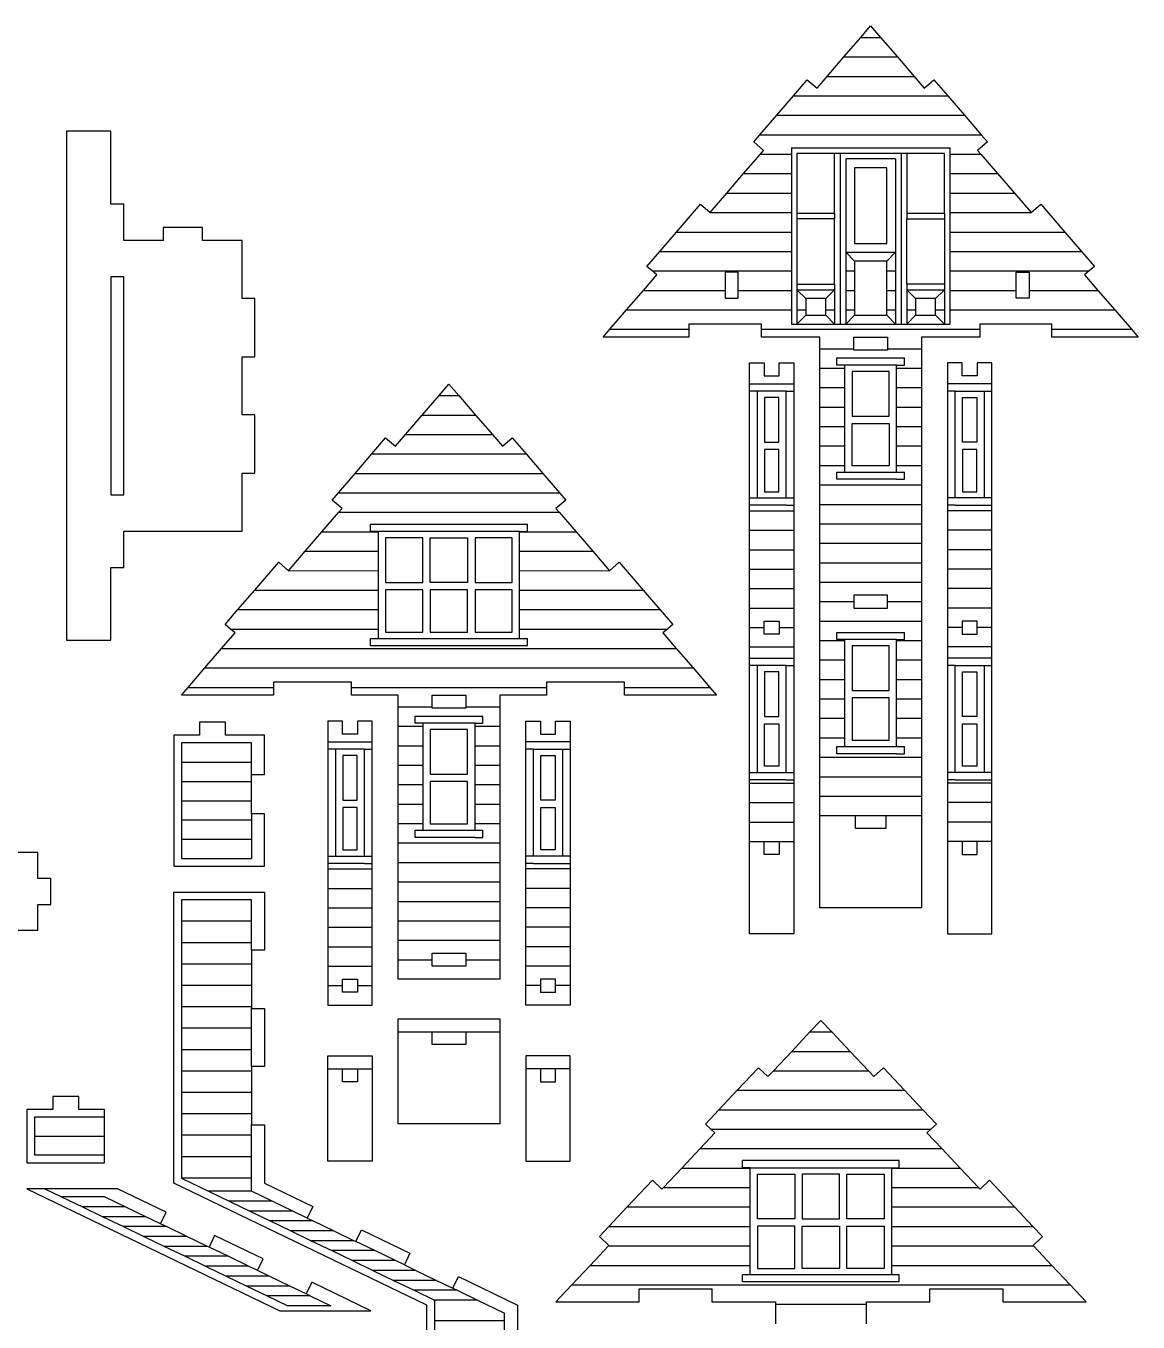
# Model space of a CAD drawing. Extents: x -737 to 847, y -331 to 352.
# Drawn here: x -224.2 to 33.1, y 27.4 to 327.2 of the extents above; entities that cross this region are included whole.
import ezdxf

# ---------------------------------------------------------------- set-up
doc = ezdxf.new("R2010")
doc.units = 0
doc.header["$MEASUREMENT"] = 0
doc.layers.add('CUT', color=7, linetype='CONTINUOUS')
doc.layers.add('ENGRAVE', color=1, linetype='CONTINUOUS')

msp = doc.modelspace()

# ---------------------------------------------------------------- linework, layer by layer
at = {"layer": 'CUT'}
for points in [[(-40.55, 123.17), (-40.55, 144.53), (-40.55, 149.03), (-40.55, 153.53), (-40.55, 158.03), (-40.55, 162.53), (-40.55, 167.03), (-40.55, 171.53), (-40.55, 176.03), (-40.55, 180.53), (-40.55, 185.03), (-40.55, 189.53), (-40.55, 194.03), (-40.55, 198.53), (-40.55, 203.03), (-40.55, 207.53), (-40.55, 212.03), (-40.55, 216.53), (-40.55, 221.03), (-40.55, 225.53), (-40.55, 230.03), (-40.55, 234.53), (-40.55, 239.03), (-40.55, 243.53), (-40.55, 248.03), (-40.55, 252.53), (-40.55, 255.23), (-54.03, 255.23), (-54.03, 257.03), (-54.03, 258.23), (-70.85, 258.23), (-70.85, 257.03), (-70.85, 255.23), (-90.67, 255.23), (-89.13, 257.03), (-85.26, 261.53), (-81.39, 266.03), (-78.3, 269.63), (-79.34, 270.53), (-80.57, 271.58), (-77.61, 275.03), (-73.74, 279.53), (-68.2, 285.98), (-65.92, 284.02), (-62.05, 288.53), (-58.18, 293.03), (-54.31, 297.53), (-53.55, 298.42), (-55.82, 300.37), (-54.4, 302.03), (-50.53, 306.53), (-46.66, 311.03), (-43.45, 314.77), (-41.17, 312.81), (-38.84, 315.53), (-34.97, 320.03), (-31.1, 324.53), (-28.8, 327.21), (-26.49, 324.53), (-22.62, 320.03), (-18.75, 315.53), (-16.42, 312.81), (-14.15, 314.77), (-10.93, 311.03), (-7.06, 306.53), (-3.19, 302.03), (-1.77, 300.37), (-4.05, 298.42), (-3.28, 297.53), (0.59, 293.03), (4.46, 288.53), (8.33, 284.02), (10.61, 285.98), (16.15, 279.53), (20.02, 275.03), (22.98, 271.58), (21.75, 270.53), (20.71, 269.63), (23.8, 266.03), (27.67, 261.53), (31.54, 257.03), (33.08, 255.23), (13.16, 255.23), (13.16, 257.03), (13.16, 258.23), (-3.56, 258.23), (-3.56, 257.03), (-3.56, 255.23), (-17.05, 255.23), (-17.05, 252.53), (-17.05, 248.03), (-17.05, 243.53), (-17.05, 239.03), (-17.05, 234.53), (-17.05, 230.03), (-17.05, 225.53), (-17.05, 221.03), (-17.05, 216.53), (-17.05, 212.03), (-17.05, 207.53), (-17.05, 203.03), (-17.05, 198.53), (-17.05, 194.03), (-17.05, 189.53), (-17.05, 185.03), (-17.05, 180.53), (-17.05, 176.03), (-17.05, 171.53), (-17.05, 167.03), (-17.05, 162.53), (-17.05, 158.03), (-17.05, 153.53), (-17.05, 149.03), (-17.05, 144.53), (-17.05, 123.17)], [(-214.85, 185.08), (-204.57, 185.08), (-204.57, 201.9), (-201.57, 201.9), (-201.57, 210.31), (-174.25, 210.31), (-174.25, 223.77), (-171.25, 223.77), (-171.25, 237.22), (-174.25, 237.22), (-174.25, 250.68), (-171.25, 250.68), (-171.25, 264.14), (-174.25, 264.14), (-174.25, 277.6), (-183.36, 277.6), (-183.36, 280.6), (-192.46, 280.6), (-192.46, 277.6), (-201.57, 277.6), (-201.57, 286.01), (-204.57, 286.01), (-204.57, 302.83), (-214.85, 302.83)], [(-45.86, 283.87), (-37.14, 283.87), (-37.14, 297.72), (-45.86, 297.72)], [(-20.45, 283.87), (-11.74, 283.87), (-11.74, 297.72), (-20.45, 297.72)], [(-32.51, 276.9), (-25.08, 276.9), (-25.08, 294.37), (-32.51, 294.37)], [(-45.86, 267.46), (-37.14, 267.46), (-37.14, 282.59), (-45.86, 282.59)], [(-20.45, 267.46), (-20.45, 282.59), (-11.74, 282.59), (-11.74, 267.46)], [(-62.44, 264.23), (-59.44, 264.23), (-59.44, 266.03), (-59.44, 270.23), (-62.44, 270.23), (-62.44, 266.03)], [(4.85, 266.03), (4.85, 270.23), (7.85, 270.23), (7.85, 266.03), (7.85, 264.23), (4.85, 264.23)], [(-204.57, 218.72), (-201.57, 218.72), (-201.57, 269.19), (-204.57, 269.19)], [(-32.71, 252.53), (-32.71, 255.23), (-24.88, 255.23), (-24.88, 252.53), (-24.88, 252.23), (-32.71, 252.23)], [(-56.85, 117.17), (-56.85, 138.53), (-56.85, 143.03), (-56.85, 147.53), (-56.85, 152.03), (-56.85, 152.83), (-56.85, 154.5), (-56.85, 179.23), (-56.85, 180.91), (-56.85, 183.53), (-56.85, 188.03), (-56.85, 192.53), (-56.85, 197.03), (-56.85, 201.53), (-56.85, 206.03), (-56.85, 210.53), (-56.85, 215.03), (-56.85, 216.32), (-56.85, 218), (-56.85, 242.73), (-56.85, 244.4), (-56.85, 249.23), (-53.41, 249.23), (-53.41, 246.23), (-49.98, 246.23), (-49.98, 249.23), (-46.55, 249.23), (-46.55, 244.4), (-46.55, 242.73), (-46.55, 218), (-46.55, 216.32), (-46.55, 215.03), (-46.55, 210.53), (-46.55, 206.03), (-46.55, 201.53), (-46.55, 197.03), (-46.55, 192.53), (-46.55, 188.03), (-46.55, 183.53), (-46.55, 180.91), (-46.55, 179.23), (-46.55, 154.5), (-46.55, 152.83), (-46.55, 152.03), (-46.55, 147.53), (-46.55, 143.03), (-46.55, 138.53), (-46.55, 117.17)], [(-11.05, 117.17), (-0.75, 117.17), (-0.75, 138.53), (-0.75, 143.03), (-0.75, 147.53), (-0.75, 152.03), (-0.75, 152.83), (-0.75, 154.5), (-0.75, 179.23), (-0.75, 180.91), (-0.75, 183.53), (-0.75, 188.03), (-0.75, 192.53), (-0.75, 197.03), (-0.75, 201.53), (-0.75, 206.03), (-0.75, 210.53), (-0.75, 215.03), (-0.75, 216.32), (-0.75, 218), (-0.75, 242.73), (-0.75, 244.4), (-0.75, 249.23), (-4.18, 249.23), (-4.18, 246.23), (-7.61, 246.23), (-7.61, 249.23), (-11.05, 249.23), (-11.05, 244.4), (-11.05, 242.73), (-11.05, 218), (-11.05, 216.32), (-11.05, 215.03), (-11.05, 210.53), (-11.05, 206.03), (-11.05, 201.53), (-11.05, 197.03), (-11.05, 192.53), (-11.05, 188.03), (-11.05, 183.53), (-11.05, 180.91), (-11.05, 179.23), (-11.05, 154.5), (-11.05, 152.83), (-11.05, 152.03), (-11.05, 147.53), (-11.05, 143.03), (-11.05, 138.53)], [(-33.11, 236.92), (-24.48, 236.92), (-24.48, 247.28), (-33.11, 247.28)], [(-138.11, 106.69), (-138.11, 111.19), (-138.11, 115.69), (-138.11, 120.19), (-138.11, 124.69), (-138.11, 129.19), (-138.11, 133.69), (-138.11, 138.19), (-138.11, 142.69), (-138.11, 147.19), (-138.11, 151.69), (-138.11, 156.19), (-138.11, 160.69), (-138.11, 165.19), (-138.11, 169.69), (-138.11, 172.39), (-148.95, 172.39), (-148.95, 174.19), (-148.95, 175.39), (-166.94, 175.39), (-166.94, 174.19), (-166.94, 172.39), (-188.24, 172.39), (-186.7, 174.19), (-182.83, 178.69), (-178.96, 183.19), (-175.86, 186.79), (-176.91, 187.69), (-178.14, 188.74), (-175.18, 192.19), (-171.31, 196.69), (-165.76, 203.14), (-163.49, 201.18), (-159.61, 205.69), (-155.75, 210.19), (-151.88, 214.69), (-151.11, 215.58), (-153.39, 217.53), (-151.96, 219.19), (-148.1, 223.69), (-144.23, 228.19), (-141.01, 231.93), (-138.74, 229.97), (-136.4, 232.69), (-132.53, 237.19), (-128.66, 241.69), (-126.36, 244.37), (-124.06, 241.69), (-120.19, 237.19), (-116.32, 232.69), (-113.98, 229.97), (-111.71, 231.93), (-108.49, 228.19), (-104.62, 223.69), (-100.76, 219.19), (-99.33, 217.53), (-101.61, 215.58), (-100.84, 214.69), (-96.97, 210.19), (-93.11, 205.69), (-89.23, 201.18), (-86.96, 203.14), (-81.41, 196.69), (-77.54, 192.19), (-74.58, 188.74), (-75.81, 187.69), (-76.86, 186.79), (-73.76, 183.19), (-69.89, 178.69), (-66.03, 174.19), (-64.48, 172.39), (-85.78, 172.39), (-85.78, 174.19), (-85.78, 175.39), (-103.77, 175.39), (-103.77, 174.19), (-103.77, 172.39), (-114.61, 172.39), (-114.61, 169.69), (-114.61, 165.19), (-114.61, 160.69), (-114.61, 156.19), (-114.61, 151.69), (-114.61, 147.19), (-114.61, 142.69), (-114.61, 138.19), (-114.61, 133.69), (-114.61, 129.19), (-114.61, 124.69), (-114.61, 120.19), (-114.61, 115.69), (-114.61, 111.19), (-114.61, 106.69)], [(-53.36, 230.92), (-50.03, 230.92), (-50.03, 241.28), (-53.36, 241.28)], [(-7.56, 230.92), (-7.56, 241.28), (-4.23, 241.28), (-4.23, 230.92)], [(-33.11, 225.45), (-33.11, 235.25), (-24.48, 235.25), (-24.48, 225.45)], [(-53.36, 219.45), (-50.03, 219.45), (-50.03, 229.25), (-53.36, 229.25)], [(-7.56, 219.45), (-4.23, 219.45), (-4.23, 229.25), (-7.56, 229.25)], [(-132.38, 198.45), (-132.38, 208.8), (-141.01, 208.8), (-141.01, 198.45)], [(-130.68, 198.45), (-130.68, 208.8), (-122.04, 208.8), (-122.04, 198.45)], [(-120.34, 198.45), (-111.71, 198.45), (-111.71, 208.8), (-120.34, 208.8)], [(-141.01, 186.97), (-132.38, 186.97), (-132.38, 196.77), (-141.01, 196.77)], [(-130.68, 186.97), (-122.04, 186.97), (-122.04, 196.77), (-130.68, 196.77)], [(-120.34, 186.97), (-111.71, 186.97), (-111.71, 196.77), (-120.34, 196.77)], [(-32.71, 192.53), (-24.88, 192.53), (-24.88, 194.03), (-24.88, 195.53), (-32.71, 195.53), (-32.71, 194.03)], [(-53.41, 186.53), (-53.41, 188.03), (-53.41, 189.53), (-49.98, 189.53), (-49.98, 188.03), (-49.98, 186.53)], [(-7.61, 186.53), (-4.18, 186.53), (-4.18, 188.03), (-4.18, 189.53), (-7.61, 189.53), (-7.61, 188.03)], [(-33.11, 173.43), (-24.48, 173.43), (-24.48, 183.78), (-33.11, 183.78)], [(-53.36, 167.43), (-50.03, 167.43), (-50.03, 177.78), (-53.36, 177.78)], [(-7.56, 167.43), (-7.56, 177.78), (-4.23, 177.78), (-4.23, 167.43)], [(-130.28, 169.39), (-130.28, 169.69), (-130.28, 172.39), (-122.44, 172.39), (-122.44, 169.69), (-122.44, 169.39)], [(-24.48, 161.95), (-24.48, 171.75), (-33.11, 171.75), (-33.11, 161.95)], [(-190.06, 132.82), (-169.06, 132.82), (-169.06, 144.93), (-172.06, 144.93), (-172.06, 147.98), (-172.06, 152.44), (-172.06, 154.04), (-169.06, 154.04), (-169.06, 163.15), (-178.06, 163.15), (-178.06, 166.15), (-184.06, 166.15), (-184.06, 163.15), (-190.06, 163.15)], [(-154.41, 100.69), (-144.11, 100.69), (-144.11, 105.19), (-144.11, 109.69), (-144.11, 114.19), (-144.11, 118.69), (-144.11, 123.19), (-144.11, 127.69), (-144.11, 132.19), (-144.11, 133.48), (-144.11, 135.16), (-144.11, 159.89), (-144.11, 161.56), (-144.11, 166.39), (-147.54, 166.39), (-147.54, 163.39), (-150.98, 163.39), (-150.98, 166.39), (-154.41, 166.39), (-154.41, 161.56), (-154.41, 159.89), (-154.41, 135.16), (-154.41, 133.48), (-154.41, 132.19), (-154.41, 127.69), (-154.41, 123.19), (-154.41, 118.69), (-154.41, 114.19), (-154.41, 109.69), (-154.41, 105.19)], [(-108.61, 100.69), (-108.61, 105.19), (-108.61, 109.69), (-108.61, 114.19), (-108.61, 118.69), (-108.61, 123.19), (-108.61, 127.69), (-108.61, 132.19), (-108.61, 133.48), (-108.61, 135.16), (-108.61, 159.89), (-108.61, 161.56), (-108.61, 166.39), (-105.18, 166.39), (-105.18, 163.39), (-101.74, 163.39), (-101.74, 166.39), (-98.31, 166.39), (-98.31, 161.56), (-98.31, 159.89), (-98.31, 135.16), (-98.31, 133.48), (-98.31, 132.19), (-98.31, 127.69), (-98.31, 123.19), (-98.31, 118.69), (-98.31, 114.19), (-98.31, 109.69), (-98.31, 105.19), (-98.31, 100.69)], [(-50.03, 155.95), (-53.36, 155.95), (-53.36, 165.75), (-50.03, 165.75)], [(-7.56, 155.95), (-7.56, 165.75), (-4.23, 165.75), (-4.23, 155.95)], [(-130.68, 154.08), (-122.04, 154.08), (-122.04, 164.44), (-130.68, 164.44)], [(-150.92, 148.08), (-147.6, 148.08), (-147.6, 158.44), (-150.92, 158.44)], [(-105.12, 148.08), (-105.12, 158.44), (-101.8, 158.44), (-101.8, 148.08)], [(-130.68, 142.61), (-122.04, 142.61), (-122.04, 152.41), (-130.68, 152.41)], [(-150.92, 136.61), (-147.6, 136.61), (-147.6, 146.41), (-150.92, 146.41)], [(-105.12, 136.61), (-105.12, 146.41), (-101.8, 146.41), (-101.8, 136.61)], [(-32.3, 141.53), (-32.3, 144.53), (-25.29, 144.53), (-25.29, 141.53)], [(-53.41, 138.53), (-49.98, 138.53), (-49.98, 135.53), (-53.41, 135.53)], [(-7.61, 135.53), (-4.18, 135.53), (-4.18, 138.53), (-7.61, 138.53)], [(-130.28, 109.69), (-130.28, 111.19), (-130.28, 112.69), (-122.44, 112.69), (-122.44, 111.19), (-122.44, 109.69)], [(-150.98, 103.69), (-150.98, 105.19), (-150.98, 106.69), (-147.54, 106.69), (-147.54, 105.19), (-147.54, 103.69)], [(-105.18, 103.69), (-101.74, 103.69), (-101.74, 105.19), (-101.74, 106.69), (-105.18, 106.69), (-105.18, 105.19)], [(-138.11, 73.19), (-138.11, 94.54), (-138.11, 97.54), (-114.61, 97.54), (-114.61, 94.54), (-114.61, 73.19)], [(-130.28, 91.54), (-130.28, 94.54), (-122.44, 94.54), (-122.44, 91.54)], [(-154.41, 64.62), (-154.41, 85.97), (-154.41, 88.97), (-144.11, 88.97), (-144.11, 85.97), (-144.11, 64.62)], [(-108.61, 64.62), (-98.31, 64.62), (-98.31, 85.97), (-98.31, 88.97), (-108.61, 88.97), (-108.61, 85.97)], [(-150.98, 82.97), (-150.98, 85.97), (-147.54, 85.97), (-147.54, 82.97)], [(-105.18, 82.97), (-101.74, 82.97), (-101.74, 85.97), (-105.18, 85.97)], [(-224.03, 76.55), (-224.03, 64.22), (-206.03, 64.22), (-206.03, 66.02), (-206.03, 70.38), (-206.03, 74.75), (-206.03, 76.55), (-212.03, 76.55), (-212.03, 79.55), (-218.03, 79.55), (-218.03, 76.55)], [(-54.95, 51.24), (-54.95, 61.59), (-46.32, 61.59), (-46.32, 51.24)], [(-44.62, 51.24), (-35.98, 51.24), (-35.98, 61.59), (-44.62, 61.59)], [(-34.28, 51.24), (-34.28, 61.59), (-25.65, 61.59), (-25.65, 51.24)], [(-224.03, 58.22), (-165.46, 29.99), (-144.46, 29.99), (-158.12, 36.57), (-159.42, 33.87), (-163.22, 35.7), (-167.97, 37.99), (-170.65, 39.28), (-169.35, 41.99), (-180.58, 47.4), (-181.88, 44.7), (-182.23, 44.87), (-186.99, 47.16), (-191.74, 49.45), (-193.11, 50.11), (-191.8, 52.81), (-203.03, 58.22), (-219.89, 58.22)], [(-46.32, 39.76), (-46.32, 49.56), (-54.95, 49.56), (-54.95, 39.76)], [(-44.62, 39.76), (-44.62, 49.56), (-35.98, 49.56), (-35.98, 39.76)], [(-34.28, 39.76), (-34.28, 49.56), (-25.65, 49.56), (-25.65, 39.76)]]:
    msp.add_lwpolyline(points, close=True, dxfattribs=at)
for points in [[(-232.37, 117.99), (-221.46, 117.99), (-221.46, 123.99), (-218.46, 123.99), (-218.46, 129.99), (-221.46, 129.99), (-221.46, 135.99), (-272.17, 135.99)], [(-131.49, 13.3), (-131.49, 31.3), (-190.06, 59.53), (-190.06, 126.82), (-169.06, 126.82), (-169.06, 113.36), (-172.06, 113.36), (-172.06, 110.17), (-172.06, 105.22), (-172.06, 100.27), (-172.06, 99.9), (-169.06, 99.9), (-169.06, 86.45), (-172.06, 86.45), (-172.06, 85.42), (-172.06, 80.46), (-172.06, 75.51), (-172.06, 72.99), (-169.06, 72.99), (-169.06, 59.53), (-157.83, 54.12), (-159.14, 51.42), (-157.77, 50.76), (-153.02, 48.47), (-148.26, 46.18), (-147.91, 46.01), (-146.61, 48.71), (-135.38, 43.3), (-136.68, 40.59), (-134, 39.3), (-129.25, 37.01), (-125.45, 35.18), (-124.15, 37.88), (-110.49, 31.3), (-110.49, 25.3)], [(-29.79, 26.98), (-29.79, 31.48), (-29.79, 32.06), (-15.07, 32.06), (-15.07, 35.06), (1.76, 35.06), (1.76, 32.06), (21.05, 32.06), (17.35, 35.98), (13.11, 40.48), (8.87, 44.98), (8.78, 45.08), (10.96, 47.13), (8.75, 49.48), (4.51, 53.98), (-1.31, 60.15), (-3.49, 58.1), (-3.85, 58.48), (-8.09, 62.98), (-12.33, 67.48), (-15.76, 71.12), (-14.85, 71.98), (-13.58, 73.18), (-16.69, 76.48), (-20.93, 80.98), (-25.85, 86.2), (-28.03, 84.14), (-29.29, 85.48), (-33.53, 89.98), (-37.77, 94.48), (-40.3, 97.16), (-42.83, 94.48), (-47.07, 89.98), (-51.31, 85.48), (-52.57, 84.14), (-54.75, 86.2), (-59.67, 80.98), (-63.91, 76.48), (-67.02, 73.18), (-65.75, 71.98), (-64.84, 71.12), (-68.27, 67.48), (-72.51, 62.98), (-76.75, 58.48), (-77.11, 58.1), (-79.29, 60.15), (-85.11, 53.98), (-89.35, 49.48), (-91.56, 47.13), (-89.38, 45.08), (-89.47, 44.98), (-93.71, 40.48), (-97.95, 35.98), (-101.65, 32.06), (-82.36, 32.06), (-82.36, 35.06), (-65.53, 35.06), (-65.53, 32.06), (-50.81, 32.06), (-50.81, 31.48), (-50.81, 26.98)]]:
    msp.add_lwpolyline(points, dxfattribs=at)
at = {"layer": 'ENGRAVE'}
for points in [[(-31.1, 324.53), (-26.49, 324.53)], [(-34.97, 320.03), (-22.62, 320.03)], [(-38.84, 315.53), (-18.75, 315.53)], [(-46.66, 311.03), (-10.93, 311.03)], [(-50.53, 306.53), (-7.06, 306.53)], [(-54.4, 302.03), (-3.19, 302.03)], [(-54.31, 297.53), (-47.14, 297.53)], [(-47.14, 299), (-10.45, 299)], [(-47.14, 299), (-47.14, 297.53)], [(-47.14, 297.53), (-47.14, 293.03)], [(-35.86, 297.72), (-37.14, 297.72)], [(-21.74, 297.72), (-35.86, 297.72)], [(-35.86, 297.72), (-35.86, 258.23)], [(-20.45, 297.72), (-21.74, 297.72)], [(-21.74, 297.72), (-21.74, 258.23), (-20.45, 258.23)], [(-10.45, 299), (-10.45, 297.72)], [(-10.45, 297.72), (-10.45, 297.53)], [(-10.45, 297.53), (-10.45, 293.03)], [(-10.45, 297.53), (-3.28, 297.53)], [(-34.57, 296.43), (-34.57, 274.84)], [(-23.02, 296.43), (-34.57, 296.43)], [(-23.02, 296.43), (-23.02, 274.84)], [(-58.18, 293.03), (-47.14, 293.03)], [(-47.14, 293.03), (-47.14, 288.53)], [(-10.45, 293.03), (-10.45, 288.53)], [(-10.45, 293.03), (0.59, 293.03)], [(-62.05, 288.53), (-47.14, 288.53)], [(-47.14, 288.53), (-47.14, 284.03)], [(-10.45, 288.53), (-10.45, 284.03)], [(-10.45, 288.53), (4.46, 288.53)], [(-65.92, 284.02), (-47.14, 284.03)], [(-47.14, 284.03), (-47.14, 279.53)], [(-45.86, 283.87), (-45.86, 282.59)], [(-37.14, 283.87), (-37.14, 282.59)], [(-20.45, 283.87), (-20.45, 282.59)], [(-11.74, 283.87), (-11.74, 282.59)], [(-10.45, 284.03), (-10.45, 279.53)], [(-10.45, 284.03), (8.33, 284.02)], [(-73.74, 279.53), (-47.14, 279.53)], [(-47.14, 279.53), (-47.14, 275.03)], [(-10.45, 279.53), (-10.45, 275.03)], [(-10.45, 279.53), (16.15, 279.53)], [(-77.61, 275.03), (-47.14, 275.03)], [(-47.14, 275.03), (-47.14, 270.53)], [(-34.57, 274.84), (-23.02, 274.84)], [(-32.51, 272.78), (-34.57, 274.84)], [(-34.57, 274.84), (-34.57, 270.53), (-32.51, 270.53)], [(-25.08, 272.78), (-23.02, 274.84)], [(-23.02, 274.84), (-23.02, 270.53)], [(-10.45, 275.03), (-10.45, 270.53)], [(-10.45, 275.03), (20.02, 275.03)], [(-79.34, 270.53), (-47.14, 270.53)], [(-47.14, 270.53), (-47.14, 266.03)], [(-34.57, 270.53), (-34.57, 266.03)], [(-25.08, 270.53), (-23.02, 270.53)], [(-23.02, 270.53), (-23.02, 266.03)], [(-10.45, 270.53), (-10.45, 266.03)], [(-10.45, 270.53), (21.75, 270.53)], [(-45.86, 267.46), (-45.86, 266.18), (-37.14, 266.18)], [(-37.14, 267.46), (-37.14, 266.18)], [(-20.45, 267.46), (-20.45, 266.18)], [(-11.74, 267.46), (-11.74, 266.18)], [(-81.39, 266.03), (-62.44, 266.03)], [(-59.44, 266.03), (-47.14, 266.03)], [(-47.14, 266.03), (-47.14, 261.53)], [(-45.86, 266.18), (-45.86, 266.03)], [(-45.7, 266.03), (-45.86, 266.18)], [(-45.86, 266.03), (-45.86, 261.53)], [(-45.86, 266.03), (-45.7, 266.03)], [(-43.8, 264.12), (-45.7, 266.03)], [(-39.2, 264.12), (-43.8, 264.12), (-43.8, 261.53)], [(-39.2, 264.12), (-37.29, 266.03)], [(-39.2, 260.29), (-39.2, 261.53), (-39.2, 264.12)], [(-37.29, 266.03), (-37.14, 266.18)], [(-37.29, 266.03), (-37.14, 266.03)], [(-37.14, 266.18), (-37.14, 266.03)], [(-37.14, 266.03), (-37.14, 261.53)], [(-34.57, 266.03), (-32.51, 266.03)], [(-34.57, 266.03), (-34.57, 261.53)], [(-25.08, 266.03), (-23.02, 266.03)], [(-23.02, 266.03), (-23.02, 261.53)], [(-20.45, 266.18), (-20.45, 266.03)], [(-20.3, 266.03), (-20.45, 266.18)], [(-20.45, 266.18), (-11.74, 266.18)], [(-20.45, 266.03), (-20.3, 266.03)], [(-20.45, 266.03), (-20.45, 261.53)], [(-18.39, 264.12), (-20.3, 266.03)], [(-13.8, 264.12), (-18.39, 264.12), (-18.39, 261.53)], [(-13.8, 264.12), (-11.89, 266.03)], [(-13.8, 261.53), (-13.8, 264.12)], [(-11.89, 266.03), (-11.74, 266.18)], [(-11.89, 266.03), (-11.74, 266.03)], [(-11.74, 266.18), (-11.74, 266.03), (-11.74, 261.53)], [(-10.45, 266.03), (-10.45, 261.53)], [(-10.45, 266.03), (4.85, 266.03)], [(7.85, 266.03), (23.8, 266.03)], [(-85.26, 261.53), (-47.14, 261.53)], [(-47.14, 261.53), (-47.14, 258.23), (-45.86, 258.23)], [(-45.86, 261.53), (-45.86, 258.23)], [(-45.86, 261.53), (-43.8, 261.53)], [(-43.8, 261.53), (-43.8, 260.29)], [(-39.2, 261.53), (-37.14, 261.53)], [(-37.14, 261.53), (-37.14, 258.23)], [(-34.57, 261.53), (-32.51, 261.53)], [(-34.57, 261.53), (-34.57, 258.23)], [(-25.08, 261.53), (-23.02, 261.53)], [(-23.02, 261.53), (-23.02, 258.23)], [(-20.45, 261.53), (-20.45, 258.23)], [(-20.45, 261.53), (-18.39, 261.53)], [(-18.39, 261.53), (-18.39, 260.29)], [(-13.8, 260.29), (-13.8, 261.53)], [(-13.8, 261.53), (-11.74, 261.53)], [(-11.74, 261.53), (-11.74, 258.23)], [(-10.45, 261.53), (-10.45, 258.23)], [(-10.45, 261.53), (27.67, 261.53)], [(-43.8, 260.29), (-45.86, 258.23)], [(-45.86, 258.23), (-37.14, 258.23)], [(-43.8, 260.29), (-39.2, 260.29)], [(-39.2, 260.29), (-37.14, 258.23)], [(-37.14, 258.23), (-35.86, 258.23)], [(-35.86, 258.23), (-34.57, 258.23)], [(-32.51, 260.29), (-34.57, 258.23)], [(-34.57, 258.23), (-23.02, 258.23)], [(-25.08, 260.29), (-23.02, 258.23)], [(-23.02, 258.23), (-21.74, 258.23)], [(-20.45, 258.23), (-18.39, 260.29)], [(-20.45, 258.23), (-11.74, 258.23)], [(-18.39, 260.29), (-13.8, 260.29)], [(-13.8, 260.29), (-11.74, 258.23)], [(-11.74, 258.23), (-10.45, 258.23)], [(-89.13, 257.03), (-70.85, 257.03)], [(-54.03, 257.03), (-3.56, 257.03)], [(13.16, 257.03), (31.54, 257.03)], [(-40.55, 252.53), (-32.71, 252.53)], [(-24.88, 252.53), (-17.05, 252.53)], [(-34.82, 248.73), (-36.6, 248.73), (-36.6, 250.4), (-20.99, 250.4)], [(-20.99, 248.73), (-20.99, 250.4)], [(-40.55, 248.03), (-34.82, 248.03)], [(-34.82, 248.73), (-34.82, 248.03)], [(-22.78, 248.73), (-34.82, 248.73)], [(-34.82, 248.03), (-34.82, 243.53)], [(-22.78, 248.03), (-22.78, 248.73)], [(-22.78, 248.73), (-20.99, 248.73)], [(-22.78, 248.03), (-17.05, 248.03)], [(-22.78, 243.53), (-22.78, 248.03)], [(-56.85, 244.4), (-46.55, 244.4)], [(-40.55, 243.53), (-34.82, 243.53)], [(-34.82, 243.53), (-34.82, 239.03)], [(-22.78, 243.53), (-17.05, 243.53)], [(-22.78, 239.03), (-22.78, 243.53)], [(-0.75, 244.4), (-11.05, 244.4)], [(-128.66, 241.69), (-124.06, 241.69)], [(-55.06, 242.73), (-56.85, 242.73)], [(-55.06, 242.73), (-55.06, 218)], [(-48.33, 242.73), (-55.06, 242.73)], [(-48.33, 218), (-48.33, 242.73)], [(-48.33, 242.73), (-46.55, 242.73)], [(-9.26, 218), (-9.26, 242.73), (-11.05, 242.73)], [(-9.26, 242.73), (-2.53, 242.73)], [(-2.53, 242.73), (-2.53, 218)], [(-2.53, 242.73), (-0.75, 242.73)], [(-132.53, 237.19), (-120.19, 237.19)], [(-40.55, 239.03), (-34.82, 239.03)], [(-34.82, 239.03), (-34.82, 234.53)], [(-22.78, 239.03), (-17.05, 239.03)], [(-22.78, 234.53), (-22.78, 239.03)], [(-40.55, 234.53), (-34.82, 234.53)], [(-34.82, 234.53), (-34.82, 230.03)], [(-22.78, 234.53), (-17.05, 234.53)], [(-22.78, 230.03), (-22.78, 234.53)], [(-136.4, 232.69), (-116.32, 232.69)], [(-144.23, 228.19), (-108.49, 228.19)], [(-40.55, 230.03), (-34.82, 230.03)], [(-34.82, 230.03), (-34.82, 225.53)], [(-22.78, 230.03), (-17.05, 230.03)], [(-22.78, 225.53), (-22.78, 230.03)], [(-40.55, 225.53), (-34.82, 225.53)], [(-34.82, 225.53), (-34.82, 224)], [(-22.78, 225.53), (-17.05, 225.53)], [(-22.78, 224), (-22.78, 225.53)], [(-148.1, 223.69), (-104.62, 223.69)], [(-22.78, 222.32), (-34.82, 222.32), (-36.6, 222.32), (-36.6, 224), (-34.82, 224)], [(-34.82, 224), (-22.78, 224)], [(-22.78, 224), (-20.99, 224)], [(-22.78, 222.32), (-20.99, 222.32)], [(-20.99, 222.32), (-20.99, 224)], [(-151.96, 219.19), (-100.76, 219.19)], [(-40.55, 221.03), (-17.05, 221.03)], [(-56.85, 218), (-55.06, 218)], [(-55.06, 216.32), (-56.85, 216.32)], [(-55.06, 218), (-48.33, 218)], [(-48.33, 216.32), (-55.06, 216.32)], [(-48.33, 218), (-46.55, 218)], [(-48.33, 216.32), (-46.55, 216.32)], [(-40.55, 216.53), (-17.05, 216.53)], [(-9.26, 218), (-11.05, 218)], [(-9.26, 216.32), (-11.05, 216.32)], [(-2.53, 218), (-9.26, 218)], [(-9.26, 216.32), (-2.53, 216.32)], [(-0.75, 218), (-2.53, 218)], [(-2.53, 216.32), (-0.75, 216.32)], [(-151.88, 214.69), (-100.84, 214.69)], [(-56.85, 215.03), (-46.55, 215.03)], [(-0.75, 215.03), (-11.05, 215.03)], [(-155.75, 210.19), (-142.72, 210.19)], [(-144.5, 211.93), (-108.22, 211.93)], [(-144.5, 210.25), (-144.5, 211.93)], [(-142.72, 210.25), (-144.5, 210.25)], [(-110.01, 210.25), (-142.72, 210.25)], [(-142.72, 210.25), (-142.72, 210.19)], [(-142.72, 210.19), (-142.72, 205.69)], [(-110.01, 210.25), (-108.22, 210.25)], [(-110.01, 192.19), (-110.01, 196.69), (-110.01, 201.19), (-110.01, 205.69), (-110.01, 210.19), (-110.01, 210.25)], [(-110.01, 210.19), (-96.97, 210.19)], [(-108.22, 210.25), (-108.22, 211.93)], [(-56.85, 210.53), (-46.55, 210.53)], [(-40.55, 212.03), (-17.05, 212.03)], [(-0.75, 210.53), (-11.05, 210.53)], [(-40.55, 207.53), (-17.05, 207.53)], [(-159.61, 205.69), (-142.72, 205.69)], [(-142.72, 205.69), (-142.72, 201.19)], [(-110.01, 205.69), (-93.11, 205.69)], [(-56.85, 206.03), (-46.55, 206.03)], [(-0.75, 206.03), (-11.05, 206.03)], [(-163.49, 201.18), (-142.72, 201.19)], [(-142.72, 201.19), (-142.72, 196.69)], [(-110.01, 201.19), (-89.23, 201.18)], [(-56.85, 201.53), (-46.55, 201.53)], [(-40.55, 203.03), (-17.05, 203.03)], [(-0.75, 201.53), (-11.05, 201.53)], [(-40.55, 198.53), (-17.05, 198.53)], [(-171.31, 196.69), (-142.72, 196.69)], [(-142.72, 196.69), (-142.72, 192.19), (-142.72, 187.69)], [(-110.01, 196.69), (-81.41, 196.69)], [(-56.85, 197.03), (-46.55, 197.03)], [(-0.75, 197.03), (-11.05, 197.03)], [(-175.18, 192.19), (-142.72, 192.19)], [(-110.01, 187.69), (-110.01, 192.19)], [(-110.01, 192.19), (-77.54, 192.19)], [(-56.85, 192.53), (-46.55, 192.53)], [(-40.55, 194.03), (-32.71, 194.03)], [(-24.88, 194.03), (-17.05, 194.03)], [(-0.75, 192.53), (-11.05, 192.53)], [(-40.55, 189.53), (-17.05, 189.53)], [(-176.91, 187.69), (-142.72, 187.69)], [(-142.72, 187.69), (-142.72, 185.52)], [(-110.01, 185.52), (-110.01, 187.69)], [(-110.01, 187.69), (-75.81, 187.69)], [(-56.85, 188.03), (-53.41, 188.03)], [(-49.98, 188.03), (-46.55, 188.03)], [(-34.82, 185.23), (-36.6, 185.23), (-36.6, 186.91), (-20.99, 186.91)], [(-20.99, 185.23), (-20.99, 186.91)], [(-7.61, 188.03), (-11.05, 188.03)], [(-0.75, 188.03), (-4.18, 188.03)], [(-178.96, 183.19), (-73.76, 183.19)], [(-144.5, 183.85), (-144.5, 185.52)], [(-144.5, 185.52), (-142.72, 185.52)], [(-144.5, 183.85), (-108.22, 183.85)], [(-142.72, 185.52), (-110.01, 185.52)], [(-110.01, 185.52), (-108.22, 185.52)], [(-108.22, 183.85), (-108.22, 185.52)], [(-56.85, 183.53), (-46.55, 183.53)], [(-40.55, 185.03), (-34.82, 185.03)], [(-34.82, 185.23), (-34.82, 185.03)], [(-22.78, 185.23), (-34.82, 185.23)], [(-34.82, 185.03), (-34.82, 180.53)], [(-22.78, 185.23), (-20.99, 185.23)], [(-22.78, 185.03), (-22.78, 185.23)], [(-22.78, 185.03), (-17.05, 185.03)], [(-22.78, 180.53), (-22.78, 185.03)], [(-0.75, 183.53), (-11.05, 183.53)], [(-56.85, 180.91), (-46.55, 180.91)], [(-40.55, 180.53), (-34.82, 180.53)], [(-34.82, 180.53), (-34.82, 176.03)], [(-22.78, 180.53), (-17.05, 180.53)], [(-22.78, 176.03), (-22.78, 180.53)], [(-0.75, 180.91), (-11.05, 180.91)], [(-182.83, 178.69), (-69.89, 178.69)], [(-48.33, 179.23), (-55.06, 179.23), (-56.85, 179.23)], [(-55.06, 179.23), (-55.06, 154.5)], [(-48.33, 154.5), (-48.33, 179.23)], [(-48.33, 179.23), (-46.55, 179.23)], [(-9.26, 154.5), (-9.26, 179.23), (-11.05, 179.23)], [(-9.26, 179.23), (-2.53, 179.23)], [(-2.53, 179.23), (-2.53, 154.5)], [(-2.53, 179.23), (-0.75, 179.23)], [(-186.7, 174.19), (-166.94, 174.19)], [(-148.95, 174.19), (-103.77, 174.19)], [(-85.78, 174.19), (-66.03, 174.19)], [(-40.55, 176.03), (-34.82, 176.03)], [(-34.82, 176.03), (-34.82, 171.53)], [(-22.78, 176.03), (-17.05, 176.03)], [(-22.78, 171.53), (-22.78, 176.03)], [(-40.55, 171.53), (-34.82, 171.53)], [(-34.82, 171.53), (-34.82, 167.03)], [(-22.78, 171.53), (-17.05, 171.53)], [(-22.78, 167.03), (-22.78, 171.53)], [(-138.11, 169.69), (-130.28, 169.69)], [(-122.44, 169.69), (-114.61, 169.69)], [(-138.11, 165.19), (-132.38, 165.19)], [(-134.16, 165.89), (-134.16, 167.56), (-118.56, 167.56)], [(-132.38, 165.89), (-134.16, 165.89)], [(-132.38, 165.89), (-132.38, 165.19)], [(-120.34, 165.89), (-132.38, 165.89)], [(-132.38, 165.19), (-132.38, 160.69)], [(-120.34, 165.19), (-120.34, 165.89)], [(-120.34, 165.89), (-118.56, 165.89)], [(-120.34, 160.69), (-120.34, 165.19)], [(-120.34, 165.19), (-114.61, 165.19)], [(-118.56, 165.89), (-118.56, 167.56)], [(-40.55, 167.03), (-34.82, 167.03)], [(-34.82, 167.03), (-34.82, 162.53)], [(-22.78, 167.03), (-17.05, 167.03)], [(-22.78, 162.53), (-22.78, 167.03)], [(-40.55, 162.53), (-34.82, 162.53)], [(-34.82, 162.53), (-34.82, 160.5)], [(-22.78, 162.53), (-17.05, 162.53)], [(-22.78, 160.5), (-22.78, 162.53)], [(-188.26, 161.35), (-188.26, 156.89)], [(-172.06, 161.35), (-188.26, 161.35)], [(-172.06, 156.89), (-172.06, 161.35)], [(-154.41, 161.56), (-144.11, 161.56)], [(-152.63, 159.89), (-154.41, 159.89)], [(-152.63, 159.89), (-152.63, 135.16)], [(-145.89, 159.89), (-152.63, 159.89)], [(-145.89, 159.89), (-144.11, 159.89)], [(-145.89, 135.16), (-145.89, 159.89)], [(-138.11, 160.69), (-132.38, 160.69)], [(-132.38, 160.69), (-132.38, 156.19), (-132.38, 151.69)], [(-120.34, 142.69), (-120.34, 147.19), (-120.34, 151.69), (-120.34, 156.19), (-120.34, 160.69)], [(-120.34, 160.69), (-114.61, 160.69)], [(-98.31, 161.56), (-108.61, 161.56)], [(-106.83, 159.89), (-108.61, 159.89)], [(-106.83, 135.16), (-106.83, 159.89)], [(-106.83, 159.89), (-100.09, 159.89)], [(-100.09, 159.89), (-98.31, 159.89)], [(-100.09, 159.89), (-100.09, 135.16)], [(-22.78, 158.83), (-34.82, 158.83), (-36.6, 158.83), (-36.6, 160.5), (-34.82, 160.5)], [(-34.82, 160.5), (-22.78, 160.5)], [(-22.78, 160.5), (-20.99, 160.5)], [(-20.99, 158.83), (-20.99, 160.5)], [(-188.26, 156.89), (-188.26, 152.44)], [(-188.26, 156.89), (-172.06, 156.89)], [(-172.06, 154.04), (-172.06, 156.89)], [(-138.11, 156.19), (-132.38, 156.19)], [(-120.34, 156.19), (-114.61, 156.19)], [(-40.55, 158.03), (-17.05, 158.03)], [(-22.78, 158.83), (-20.99, 158.83)], [(-56.85, 154.5), (-55.06, 154.5)], [(-55.06, 154.5), (-48.33, 154.5)], [(-48.33, 154.5), (-46.55, 154.5)], [(-40.55, 153.53), (-17.05, 153.53)], [(-2.53, 154.5), (-9.26, 154.5), (-11.05, 154.5)], [(-0.75, 154.5), (-2.53, 154.5)], [(-188.26, 152.44), (-188.26, 147.98)], [(-188.26, 152.44), (-172.06, 152.44)], [(-138.11, 151.69), (-132.38, 151.69)], [(-132.38, 151.69), (-132.38, 147.19)], [(-120.34, 151.69), (-114.61, 151.69)], [(-48.33, 152.83), (-55.06, 152.83), (-56.85, 152.83)], [(-56.85, 152.03), (-46.55, 152.03)], [(-48.33, 152.83), (-46.55, 152.83)], [(-9.26, 152.83), (-11.05, 152.83)], [(-0.75, 152.03), (-11.05, 152.03)], [(-9.26, 152.83), (-2.53, 152.83)], [(-2.53, 152.83), (-0.75, 152.83)], [(-188.26, 147.98), (-172.06, 147.98)], [(-188.26, 147.98), (-188.26, 143.53)], [(-138.11, 147.19), (-132.38, 147.19)], [(-132.38, 147.19), (-132.38, 142.69), (-132.38, 141.16)], [(-120.34, 147.19), (-114.61, 147.19)], [(-56.85, 147.53), (-46.55, 147.53)], [(-40.55, 149.03), (-17.05, 149.03)], [(-0.75, 147.53), (-11.05, 147.53)], [(-172.06, 144.93), (-172.06, 143.53)], [(-40.55, 144.53), (-32.3, 144.53)], [(-25.29, 144.53), (-17.05, 144.53)], [(-188.26, 143.53), (-188.26, 139.07)], [(-188.26, 143.53), (-172.06, 143.53)], [(-172.06, 143.53), (-172.06, 139.07), (-172.06, 134.62)], [(-138.11, 142.69), (-132.38, 142.69)], [(-134.16, 141.16), (-132.38, 141.16)], [(-134.16, 139.48), (-134.16, 141.16)], [(-132.38, 141.16), (-120.34, 141.16)], [(-120.34, 141.16), (-120.34, 142.69)], [(-120.34, 142.69), (-114.61, 142.69)], [(-120.34, 141.16), (-118.56, 141.16)], [(-118.56, 139.48), (-118.56, 141.16)], [(-56.85, 143.03), (-46.55, 143.03)], [(-0.75, 143.03), (-11.05, 143.03)], [(-188.26, 139.07), (-188.26, 134.62)], [(-188.26, 139.07), (-172.06, 139.07)], [(-138.11, 138.19), (-114.61, 138.19)], [(-132.38, 139.48), (-134.16, 139.48)], [(-120.34, 139.48), (-132.38, 139.48)], [(-120.34, 139.48), (-118.56, 139.48)], [(-56.85, 138.53), (-53.41, 138.53)], [(-49.98, 138.53), (-46.55, 138.53)], [(-7.61, 138.53), (-11.05, 138.53)], [(-0.75, 138.53), (-4.18, 138.53)], [(-154.41, 135.16), (-152.63, 135.16)], [(-152.63, 135.16), (-145.89, 135.16)], [(-145.89, 135.16), (-144.11, 135.16)], [(-100.09, 135.16), (-106.83, 135.16), (-108.61, 135.16)], [(-98.31, 135.16), (-100.09, 135.16)], [(-188.26, 134.62), (-172.06, 134.62)], [(-152.63, 133.48), (-154.41, 133.48)], [(-154.41, 132.19), (-144.11, 132.19)], [(-145.89, 133.48), (-152.63, 133.48)], [(-145.89, 133.48), (-144.11, 133.48)], [(-138.11, 133.69), (-114.61, 133.69)], [(-106.83, 133.48), (-108.61, 133.48)], [(-98.31, 132.19), (-108.61, 132.19)], [(-106.83, 133.48), (-100.09, 133.48), (-98.31, 133.48)], [(-138.11, 129.19), (-114.61, 129.19)], [(-154.41, 127.69), (-144.11, 127.69)], [(-98.31, 127.69), (-108.61, 127.69)], [(-172.06, 125.02), (-188.26, 125.02)], [(-188.26, 125.02), (-188.26, 120.07)], [(-172.06, 120.07), (-172.06, 125.02)], [(-154.41, 123.19), (-144.11, 123.19)], [(-138.11, 124.69), (-114.61, 124.69)], [(-98.31, 123.19), (-108.61, 123.19)], [(-188.26, 120.07), (-188.26, 115.12)], [(-172.06, 120.07), (-188.26, 120.07)], [(-172.06, 115.12), (-172.06, 120.07)], [(-138.11, 120.19), (-114.61, 120.19)], [(-154.41, 118.69), (-144.11, 118.69)], [(-98.31, 118.69), (-108.61, 118.69)], [(-188.26, 115.12), (-188.26, 110.17)], [(-172.06, 115.12), (-188.26, 115.12)], [(-172.06, 113.36), (-172.06, 115.12)], [(-154.41, 114.19), (-144.11, 114.19)], [(-138.11, 115.69), (-114.61, 115.69)], [(-98.31, 114.19), (-108.61, 114.19)], [(-138.11, 111.19), (-130.28, 111.19)], [(-122.44, 111.19), (-114.61, 111.19)], [(-188.26, 110.17), (-188.26, 105.22)], [(-172.06, 110.17), (-188.26, 110.17)], [(-154.41, 109.69), (-144.11, 109.69)], [(-98.31, 109.69), (-108.61, 109.69)], [(-188.26, 105.22), (-188.26, 100.27)], [(-172.06, 105.22), (-188.26, 105.22)], [(-154.41, 105.19), (-150.98, 105.19)], [(-147.54, 105.19), (-144.11, 105.19)], [(-105.18, 105.19), (-108.61, 105.19)], [(-98.31, 105.19), (-101.74, 105.19)], [(-188.26, 100.27), (-188.26, 95.32)], [(-172.06, 100.27), (-188.26, 100.27)], [(-172.06, 95.32), (-172.06, 99.9)], [(-188.26, 95.32), (-188.26, 90.37)], [(-172.06, 95.32), (-188.26, 95.32)], [(-172.06, 90.37), (-172.06, 95.32)], [(-138.11, 94.54), (-130.28, 94.54)], [(-122.44, 94.54), (-114.61, 94.54)], [(-42.83, 94.48), (-37.77, 94.48)], [(-188.26, 90.37), (-188.26, 85.42)], [(-172.06, 90.37), (-188.26, 90.37)], [(-172.06, 86.45), (-172.06, 90.37)], [(-47.07, 89.98), (-33.53, 89.98)], [(-188.26, 85.42), (-188.26, 80.46)], [(-172.06, 85.42), (-188.26, 85.42)], [(-154.41, 85.97), (-150.98, 85.97)], [(-147.54, 85.97), (-144.11, 85.97)], [(-105.18, 85.97), (-108.61, 85.97)], [(-98.31, 85.97), (-101.74, 85.97)], [(-51.31, 85.48), (-29.29, 85.48)], [(-59.67, 80.98), (-20.93, 80.98)], [(-188.26, 80.46), (-188.26, 75.51)], [(-172.06, 80.46), (-188.26, 80.46)], [(-188.26, 75.51), (-188.26, 70.56)], [(-172.06, 75.51), (-188.26, 75.51)], [(-63.91, 76.48), (-16.69, 76.48)], [(-222.23, 74.75), (-222.23, 70.38), (-206.03, 70.38)], [(-206.03, 74.75), (-222.23, 74.75)], [(-172.06, 70.56), (-172.06, 72.99)], [(-65.75, 71.98), (-14.85, 71.98)], [(-222.23, 70.38), (-222.23, 66.02)], [(-188.26, 70.56), (-188.26, 65.61)], [(-172.06, 70.56), (-188.26, 70.56)], [(-172.06, 65.61), (-172.06, 70.56)], [(-222.23, 66.02), (-206.03, 66.02)], [(-68.27, 67.48), (-12.33, 67.48)], [(-188.26, 65.61), (-188.26, 60.66)], [(-172.06, 65.61), (-188.26, 65.61)], [(-172.06, 60.66), (-172.06, 65.61)], [(-72.51, 62.98), (-56.66, 62.98)], [(-22.16, 64.72), (-58.44, 64.72)], [(-58.44, 63.04), (-58.44, 64.72)], [(-56.66, 63.04), (-58.44, 63.04)], [(-56.66, 63.04), (-23.95, 63.04)], [(-56.66, 62.98), (-56.66, 63.04)], [(-56.66, 58.48), (-56.66, 62.98)], [(-23.95, 63.04), (-23.95, 62.98)], [(-23.95, 63.04), (-22.16, 63.04)], [(-23.95, 62.98), (-23.95, 58.48)], [(-23.95, 62.98), (-8.09, 62.98)], [(-22.16, 63.04), (-22.16, 64.72)], [(-188.26, 60.66), (-182.01, 57.65)], [(-172.06, 60.66), (-188.26, 60.66)], [(-172.06, 57.65), (-172.06, 60.66)], [(-219.89, 58.22), (-215.98, 56.34)], [(-182.01, 57.65), (-177.22, 55.34)], [(-172.06, 57.65), (-182.01, 57.65)], [(-167.28, 55.34), (-172.06, 57.65)], [(-76.75, 58.48), (-56.66, 58.48)], [(-56.66, 53.98), (-56.66, 58.48)], [(-23.95, 58.48), (-23.95, 53.98)], [(-23.95, 58.48), (-3.85, 58.48)], [(-206.03, 56.34), (-215.98, 56.34)], [(-215.98, 56.34), (-211.19, 54.03)], [(-211.19, 54.03), (-206.44, 51.74)], [(-201.25, 54.03), (-211.19, 54.03)], [(-201.25, 54.03), (-206.03, 56.34)], [(-196.49, 51.74), (-201.25, 54.03)], [(-177.22, 55.34), (-172.47, 53.05)], [(-167.28, 55.34), (-177.22, 55.34)], [(-162.52, 53.05), (-167.28, 55.34)], [(-85.11, 53.98), (-56.66, 53.98)], [(-56.66, 49.48), (-56.66, 53.98)], [(-23.95, 53.98), (-23.95, 49.48)], [(-23.95, 53.98), (4.51, 53.98)], [(-196.49, 51.74), (-206.44, 51.74), (-201.69, 49.45)], [(-193.11, 50.11), (-196.49, 51.74)], [(-172.47, 53.05), (-167.72, 50.76)], [(-162.52, 53.05), (-172.47, 53.05)], [(-159.14, 51.42), (-162.52, 53.05)], [(-191.74, 49.45), (-201.69, 49.45)], [(-201.69, 49.45), (-196.93, 47.16)], [(-167.72, 50.76), (-162.96, 48.47)], [(-157.77, 50.76), (-167.72, 50.76)], [(-162.96, 48.47), (-158.21, 46.18)], [(-153.02, 48.47), (-162.96, 48.47)], [(-89.35, 49.48), (-56.66, 49.48)], [(-56.66, 44.98), (-56.66, 49.48)], [(-23.95, 49.48), (-23.95, 44.98)], [(-23.95, 49.48), (8.75, 49.48)], [(-186.99, 47.16), (-196.93, 47.16)], [(-196.93, 47.16), (-192.18, 44.87)], [(-158.21, 46.18), (-153.45, 43.89)], [(-148.26, 46.18), (-158.21, 46.18)], [(-143.51, 43.89), (-147.91, 46.01)], [(-89.47, 44.98), (-56.66, 44.98)], [(-56.66, 40.48), (-56.66, 44.98)], [(-23.95, 44.98), (-23.95, 40.48)], [(-23.95, 44.98), (8.87, 44.98)], [(-192.18, 44.87), (-187.43, 42.58)], [(-182.23, 44.87), (-192.18, 44.87)], [(-187.43, 42.58), (-182.67, 40.28)], [(-177.48, 42.58), (-187.43, 42.58)], [(-177.48, 42.58), (-181.88, 44.7)], [(-172.73, 40.28), (-177.48, 42.58)], [(-153.45, 43.89), (-148.7, 41.59)], [(-143.51, 43.89), (-153.45, 43.89)], [(-138.76, 41.59), (-143.51, 43.89)], [(-182.67, 40.28), (-177.92, 37.99), (-173.16, 35.7)], [(-172.73, 40.28), (-182.67, 40.28)], [(-170.65, 39.28), (-172.73, 40.28)], [(-148.7, 41.59), (-143.95, 39.3)], [(-138.76, 41.59), (-148.7, 41.59)], [(-143.95, 39.3), (-139.19, 37.01)], [(-134, 39.3), (-143.95, 39.3)], [(-136.68, 40.59), (-138.76, 41.59)], [(-93.71, 40.48), (-56.66, 40.48)], [(-56.66, 38.31), (-56.66, 40.48)], [(-23.95, 40.48), (-23.95, 38.31)], [(-23.95, 40.48), (13.11, 40.48)], [(-167.97, 37.99), (-177.92, 37.99)], [(-139.19, 37.01), (-134.44, 34.72)], [(-129.25, 37.01), (-139.19, 37.01)], [(-56.66, 38.31), (-58.44, 38.31)], [(-58.44, 36.64), (-58.44, 38.31)], [(-22.16, 36.64), (-58.44, 36.64)], [(-23.95, 38.31), (-56.66, 38.31)], [(-22.16, 38.31), (-23.95, 38.31)], [(-22.16, 36.64), (-22.16, 38.31)], [(-173.16, 35.7), (-168.41, 33.41)], [(-163.22, 35.7), (-173.16, 35.7)], [(-158.47, 33.41), (-168.41, 33.41)], [(-168.41, 33.41), (-163.66, 31.12)], [(-158.47, 33.41), (-159.42, 33.87)], [(-158.47, 33.41), (-153.71, 31.12)], [(-125.45, 35.18), (-124.5, 34.72), (-134.44, 34.72)], [(-134.44, 34.72), (-129.69, 32.43)], [(-124.5, 34.72), (-119.74, 32.43)], [(-97.95, 35.98), (17.35, 35.98)], [(-153.71, 31.12), (-163.66, 31.12)], [(-129.69, 32.43), (-129.69, 27.65)], [(-119.74, 32.43), (-129.69, 32.43)], [(-119.74, 32.43), (-113.49, 29.41)], [(-50.81, 31.48), (-29.79, 31.48)], [(-129.69, 27.65), (-129.69, 22.86)], [(-113.49, 27.65), (-129.69, 27.65)], [(-113.49, 27.65), (-113.49, 29.41)], [(-113.49, 25.3), (-113.49, 27.65)]]:
    msp.add_lwpolyline(points, dxfattribs=at)
msp.add_lwpolyline([(-25.08, 272.78), (-32.51, 272.78), (-32.51, 270.53), (-32.51, 266.03), (-32.51, 261.53), (-32.51, 260.29), (-25.08, 260.29), (-25.08, 261.53), (-25.08, 266.03), (-25.08, 270.53)], close=True, dxfattribs=at)

doc.saveas('drawing.dxf')
